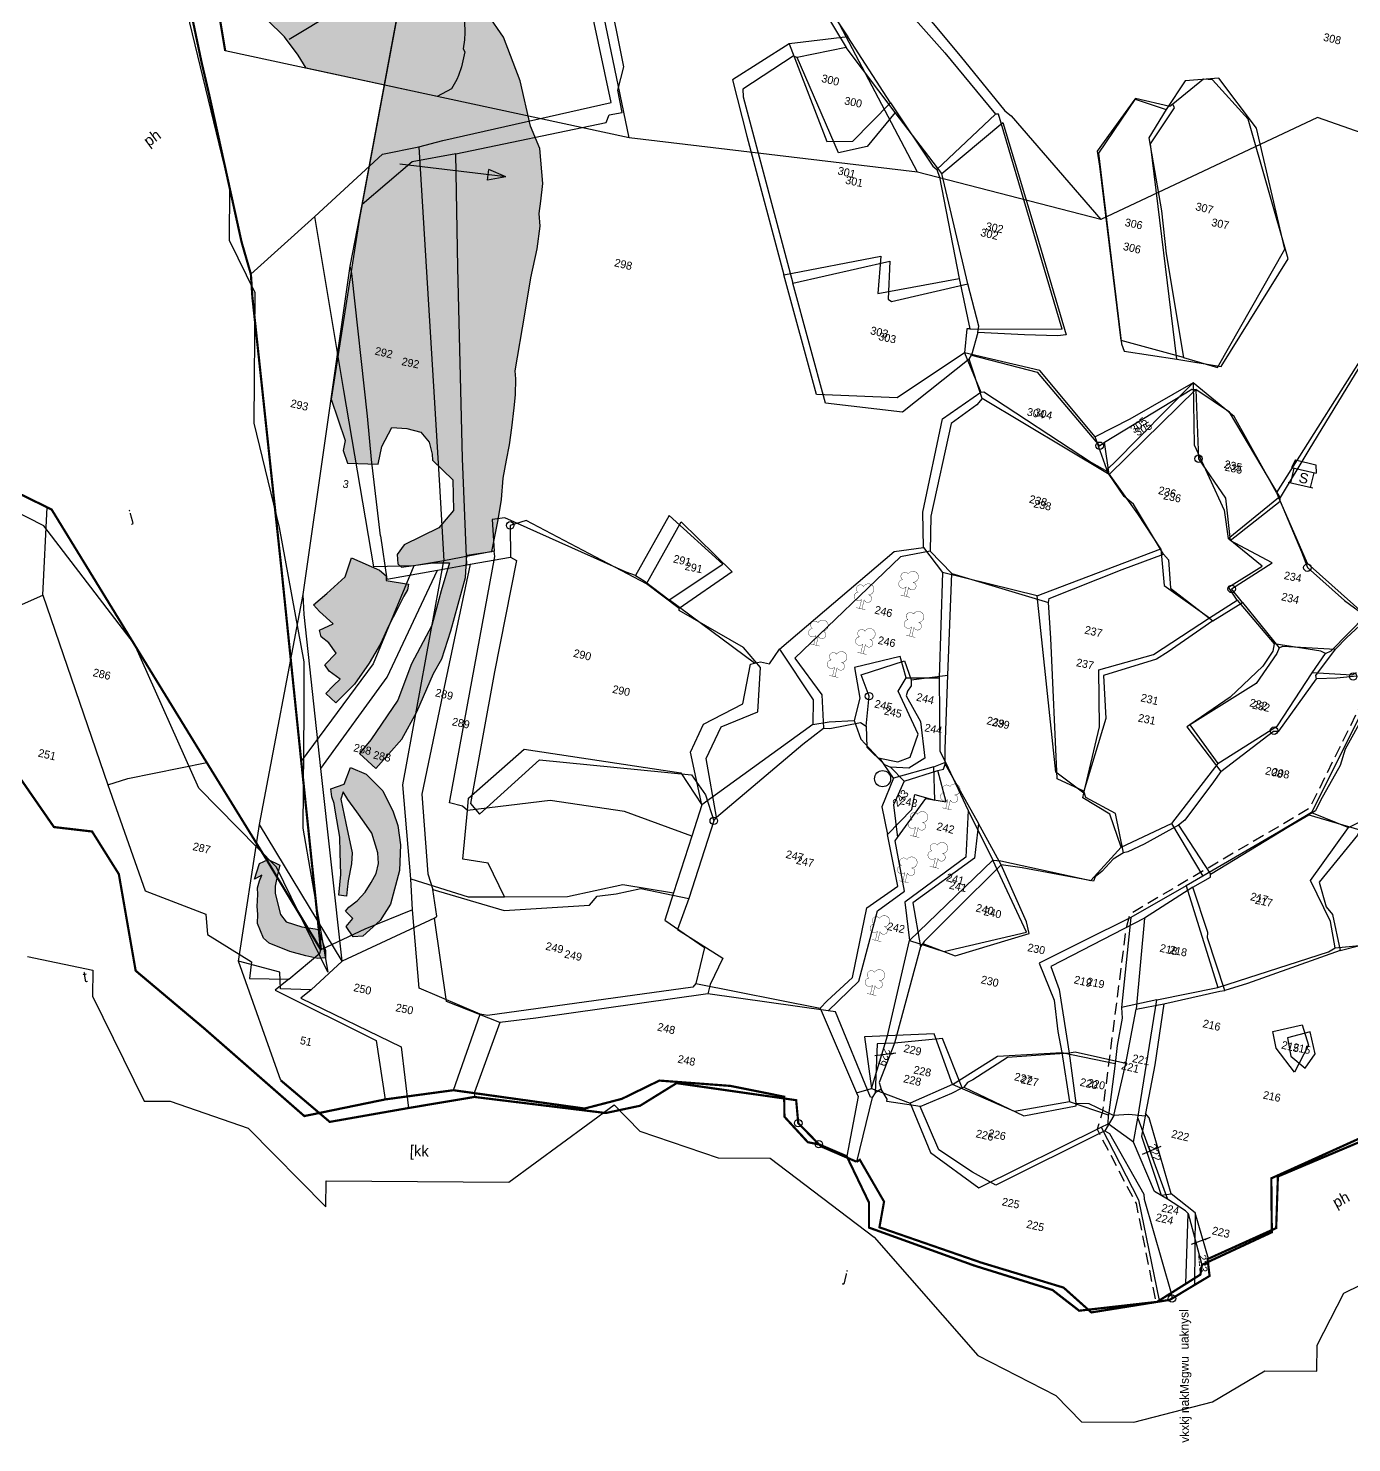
# Model space of a CAD drawing. Header units: metres. Extents: x 288056 to 292226, y 2022917 to 2025940.
# Drawn here: x 288743 to 289311, y 2023080 to 2023687 of the extents above; entities that cross this region are included whole.
import ezdxf
from ezdxf.enums import TextEntityAlignment as Align

# ---------------------------------------------------------------- set-up
doc = ezdxf.new("R2010")
doc.units = ezdxf.units.M
doc.header["$MEASUREMENT"] = 0
doc.linetypes.add('DASHED', pattern=[0.75, 0.5, -0.25])
for name, color, linetype in [('LINE_FOOTPATH', 1, 'DASHED'), ('OFF', 1, 'Continuous'), ('POLY_HATCH', 12, 'Continuous'), ('POLY_PARCEL', 6, 'Continuous'), ('SYM_ARROW', 1, 'Continuous'), ('SYM_EDUCATION', 1, 'Continuous'), ('SYM_STONE', 1, 'Continuous'), ('SYM_TREE', 1, 'Continuous'), ('SYM_WELL', 1, 'Continuous'), ('TEXT_MAPOUT', 7, 'Continuous'), ('TEXT_PARCEL', 7, 'Continuous'), ('V_BOUND_LINE', 7, 'Continuous'), ('VILLAGE BOUNDRY', 5, 'Continuous')]:
    doc.layers.add(name, color=color, linetype=linetype)
doc.styles.get("Standard").update_dxf_attribs({"font": 'arial.ttf'})
doc.styles.add('TEXT_MAP', font='', dxfattribs={"height": 1.8})
doc.styles.get('TEXT_MAP').set_extended_font_data('Kruti Dev 050')
doc.dimstyles.get("Standard").update_dxf_attribs({"dimtxt": 0.18, "dimasz": 0.18, "dimexe": 0.18, "dimexo": 0.0625, "dimgap": 0.09, "dimtad": 0, "dimtih": 1, "dimtoh": 1, "dimdec": 4, "dimzin": 0, "dimdsep": 46, "dimtxsty": 'Standard', "dimcen": 0.09, "dimadec": 0, "dimazin": 0, "dimtfac": 1, "dimtdec": 4, "dimtofl": 0, "dimtmove": 0, "dimatfit": 3, "dimfxl": 0, "dimtolj": 1, "dimtzin": 0, "dimarcsym": 0})

# ---------------------------------------------------------------- blocks, each defined once
blk = doc.blocks.new('PAKKAWELL')
blk.add_circle((0, 0), 1.81)
blk = doc.blocks.new('SCHOOL')
for points in [[(-2.06, 4.6), (-2.5, 2.96)], [(-2.5, 2.96), (2.5, 2.96)], [(-2.06, 4.6), (2.06, 4.6)], [(-2, 2.96), (-2, 0)], [(2, 2.96), (2, 0)], [(2.06, 4.6), (2.5, 2.96)], [(-2.5, 0), (2.5, 0)]]:
    blk.add_lwpolyline(points)
blk.add_text('S', height=2).set_placement((-0.6, 0.47))
blk = doc.blocks.new('MANGOTREE')
at = {"const_width": 0.08}
for points in [[(-1.4, 3.49, 1.50414), (-0.28, 2.12, 1.50414)], [(-0.5, 5.02, 1.205607), (-1.4, 3.49, 1.50414)], [(-0.5, 5.02, -1.712327), (0.97, 3.44, -1.50414)], [(0.28, 2.13, 1.763654), (0.97, 3.44, 1.763654)]]:
    blk.add_lwpolyline(points, format="xyb", dxfattribs=at)
for points in [[(-1.08, 0), (1.08, 0)], [(-0.28, 2.12), (-0.28, 0)], [(0.28, 2.13), (0.28, 0)]]:
    blk.add_lwpolyline(points, dxfattribs=at)
blk = doc.blocks.new('ARROWASPECT')
h = blk.add_hatch(color=256)
h.paths.add_polyline_path([(2.85, -2.85), (3.72, -1.98), (0, 0)])
h.paths.add_polyline_path([(0, 0), (1.98, -3.72), (2.85, -2.85)])
for points in [[(0, 0), (17.15, -17.15)], [(0, 0), (1.98, -3.72)], [(0, 0), (3.72, -1.98)], [(3.72, -1.98), (1.98, -3.72)]]:
    blk.add_lwpolyline(points)
blk = doc.blocks.new('6')
at = {"layer": 'POLY_HATCH'}
h = blk.add_hatch(dxfattribs=at)
h.set_pattern_fill('ZIGZAG', color=256, scale=10, style=0)
h.set_pattern_definition([(0, (1989.779, 921.971), (1.25, 1.25), [1.25, -1.25]), (90, (1991.029, 921.971), (-1.25, 1.25), [1.25, -1.25])])
h.paths.add_polyline_path([(2324.18, 1070.46), (2322.75, 1076.83), (2321.06, 1079.31), (2319.36, 1082.17), (2316.63, 1085.95), (2314.93, 1090.76), (2312.33, 1094.67), (2310.06, 1098.42), (2308.19, 1100.3), (2305.77, 1102.61), (2300.35, 1106.2), (2294.99, 1109.07), (2292.25, 1110.37), (2288.35, 1112.06), (2284.18, 1113.88), (2287.17, 1119.74), (2288.61, 1121.95), (2289.52, 1124.56), (2289.52, 1126.38), (2289.39, 1129.51), (2289.39, 1133.28), (2289.39, 1136.01), (2289.53, 1138.62), (2251.62, 1098.32), (2262.88, 1082.34), (2266.66, 1083.9), (2269.14, 1083.25), (2271.48, 1081.56), (2272.78, 1078.83), (2271.91, 1074.08), (2276.33, 1073.56), (2278.68, 1070.69), (2280.37, 1067.18), (2280.37, 1064.71), (2279.46, 1061.06), (2282.33, 1056.5), (2286.76, 1056.9), (2289.88, 1056.63), (2290.14, 1054.03), (2288.58, 1049.47), (2290.79, 1044.97), (2292.46, 1044.27), (2294.96, 1039.58), (2299.26, 1035.41), (2298.09, 1033.25), (2301.42, 1030.3), (2304.91, 1031.59), (2307.08, 1027.86), (2304.79, 1024.67), (2304.16, 1015.25), (2308.17, 1016.2), (2312.34, 1016.86), (2314.03, 1015.55), (2311.69, 1006.18), (2312.86, 1003.58), (2312.86, 999.41), (2315.99, 996.16), (2322.24, 992.9), (2326.93, 989.78), (2330.84, 986.26), (2333.18, 983.7), (2363.92, 983.11), (2366.79, 985.48), (2367.57, 987.82), (2367.83, 988.74), (2368.09, 990.82), (2368.19, 994.38), (2367.7, 994.98), (2367.57, 997.07), (2367.31, 998.76), (2366.79, 1001.23), (2364.84, 1003.84), (2364.31, 1005.4), (2363.79, 1008.26), (2362.75, 1010.61), (2360.8, 1012.04), (2358.32, 1014.12), (2355.72, 1015.03), (2352.46, 1015.42), (2349.07, 1015.16), (2345.3, 1014.51), (2343.21, 1013.6), (2341.65, 1012.04), (2339.96, 1010.74), (2336.31, 1011.39), (2334.36, 1012.95), (2336.05, 1015.94), (2338, 1017.77), (2339.31, 1021.8), (2341.13, 1027.4), (2338.52, 1031.83), (2333.44, 1035.08), (2328.1, 1039.12), (2325.24, 1040.42), (2318.97, 1043.25), (2320.53, 1046.11), (2324.05, 1047.8), (2326, 1049.5), (2327.05, 1051.71), (2326.66, 1054.7), (2326.53, 1057.96), (2325.74, 1062.12), (2325.22, 1066.55)])
at = {"layer": 'OFF'}
for points in [[(2639.87, 1006.01), (2563.06, 1017.11), (2518.72, 984.65)], [(2475.43, 987.22), (2408.94, 982.25)], [(2518.72, 984.65), (2475.43, 987.22)], [(2408.94, 982.25), (2314.18, 984.06)]]:
    blk.add_lwpolyline(points, dxfattribs=at)
at = {"layer": 'POLY_HATCH'}
blk.add_lwpolyline([(2366.79, 1001.23), (2367.31, 998.76), (2367.57, 997.07), (2367.7, 994.98), (2368.19, 994.38), (2368.09, 990.82), (2367.83, 988.74), (2367.57, 987.82), (2366.79, 985.48), (2363.92, 983.11), (2333.18, 983.7), (2330.84, 986.26), (2326.93, 989.78), (2322.24, 992.9)], dxfattribs=at)
at = {"layer": 'POLY_PARCEL'}
for points in [[(2430.21, 1043.32), (2441.92, 1046.22), (2479.91, 1015.25), (2492.32, 1004.89), (2493.98, 1003.98), (2518.72, 984.65)], [(2475.43, 987.22), (2452.34, 1015.84), (2430.21, 1043.32)], [(2408.94, 982.25), (2385.48, 1038.12)]]:
    blk.add_lwpolyline(points, dxfattribs=at)
at = {"layer": 'V_BOUND_LINE', "const_width": 0.5}
blk.add_lwpolyline([(2296.84, 1030.92), (2296.33, 1030.54), (2308.27, 999.87), (2314.18, 984.06)], dxfattribs=at)
at = {"layer": 'SYM_ARROW', "rotation": 267.2438904681662}
blk.add_blockref('ARROWASPECT', (2346.03, 1005.72), dxfattribs=at)
blk = doc.blocks.new('574')
at = {"xscale": 0.9948210156047749, "yscale": 0.9948210156047749, "zscale": 0.9948210156047749}
blk.add_blockref('6', (1609.85, 136.79), dxfattribs=at)
blk = doc.blocks.new('STONE')
blk.add_circle((0, 0), 0.851)
blk = doc.blocks.new('65452')
at = {"layer": 'POLY_HATCH'}
h = blk.add_hatch(dxfattribs=at)
h.set_pattern_fill('ZIGZAG', color=256, scale=10, style=0)
h.set_pattern_definition([(0, (3823.5214, -347.246), (1.25, 1.25), [1.25, -1.25]), (90, (3824.7714, -347.246), (-1.25, 1.25), [1.25, -1.25])])
h.paths.add_polyline_path([(4019.54, 341.43), (4019.33, 346.91), (4019.12, 351.77), (4019.54, 356.2), (4020.17, 360), (4020.59, 363.37), (4016.78, 368.52), (4013.19, 370.21), (4012.13, 373.17), (4011.07, 375.7), (4005.37, 379.08), (4004.11, 380.76), (4002.42, 383.72), (4000.09, 388.78), (3999.25, 393.64), (3999.25, 398.07), (3998.83, 401.45), (3998.19, 402.92), (3992.91, 405.24), (3985.52, 403.98), (3984.68, 399.97), (3985.1, 394.06), (3986.37, 388.57), (3987, 384.35), (3990.38, 378.87), (3992.7, 374.86), (3995.66, 371.69), (3999.25, 369.37), (4001.78, 367.26), (4002.21, 366.2), (4000.94, 365.15), (3996.29, 365.57), (3993.76, 368.1), (3989.96, 372.96), (3984.89, 383.09), (3983.83, 386.04), (3982.78, 390.05), (3981.51, 392.16), (3980.03, 396.17), (3978.13, 393.43), (3984.47, 378.65), (3993.13, 364.94), (3997.77, 362.62), (4004.53, 362.83), (4005.37, 364.94), (4004.53, 367.05), (4004.32, 368.74), (4000.73, 371.27), (3999.25, 373.17), (3997.14, 375.28), (4000.52, 374.01), (4006.85, 370.21), (4008.33, 368.31), (4005.8, 359.24), (4005.16, 355.02), (4000.94, 353.75), (4001.99, 349.74), (4002.63, 344.89), (4006.02, 334.46), (4007.29, 327.71), (4013.2, 318.84), (4024.82, 311.46), (4033.26, 308.29), (4039.6, 309.14), (4046.14, 312.51), (4049.31, 313.78), (4050.16, 315.26), (4044.24, 316.1), (4042.13, 317.16), (4042.56, 319.9), (4042.77, 321.38), (4035.8, 329.82), (4030.31, 338.26), (4025.24, 347.76), (4024.18, 354.3), (4023.55, 355.57), (4021.44, 353.67), (4024.18, 345.65), (4030.1, 333.62), (4034.32, 328.55), (4030.52, 329.82), (4024.18, 335.73)])
h.paths.add_polyline_path([(4049.1, 349.87), (4048.26, 354.72), (4045.09, 368.23), (4041.92, 382.79), (4039.81, 387.85), (4037.91, 385.11), (4040.44, 378.36), (4042.34, 370.13), (4043.4, 364.43), (4046.78, 355.78), (4043.61, 361.26), (4038.33, 368.23), (4034.74, 374.56), (4032.21, 385.32), (4029.46, 383.42), (4032.42, 374.35), (4035.59, 367.38), (4040.65, 360.63), (4042.98, 356.62), (4039.6, 358.94), (4032.42, 367.81), (4029.04, 371.6), (4027.56, 376.04), (4022.07, 391.86), (4018.06, 403.89), (4014.05, 406.42), (4006.66, 404.53), (4010.88, 397.56), (4017.64, 380.26), (4023.13, 368.23), (4025.66, 361.26), (4033.26, 352.82), (4039.39, 342.69), (4041.29, 333.2), (4042.77, 329.19), (4050.37, 320.96), (4051.42, 321.59), (4050.58, 333.83), (4047.2, 342.9), (4049.52, 344.59)])
h.paths.add_polyline_path([(3876.2, 211.39), (3876.31, 218.16), (3875.96, 223.3), (3875.14, 226.1), (3874.91, 228.9), (3874.56, 232.98), (3872.33, 240.65), (3869.18, 245.2), (3864.86, 254.77), (3859.14, 263.76), (3854.58, 268.08), (3851.2, 272.63), (3846.17, 277.65), (3840.1, 281.15), (3837.42, 283.02), (3834.09, 283.14), (3835.27, 220), (3835.31, 216.84), (3837.28, 175.22), (3842.32, 166.62), (3842.32, 164.29), (3843.84, 161.72), (3850.73, 162.89), (3850.73, 166.97), (3852.13, 171.64), (3855.51, 172.11), (3858.78, 171.99), (3861.12, 170.13), (3862.29, 167.56), (3862.64, 166.27), (3868.13, 162.77), (3869.65, 156), (3867.19, 151.45), (3860.19, 146.08), (3859.13, 143.63), (3859.72, 141.53), (3860.66, 141.02), (3867.43, 143.35), (3871.17, 144.17), (3870.58, 137.52), (3870.12, 129.35), (3867.31, 119.89), (3865.91, 111.14), (3861.71, 101.1), (3859.83, 97.55), (3864.15, 94.98), (3868.59, 102.68), (3870.69, 109.45), (3872.68, 118.79), (3873.84, 122.41), (3874.54, 129.06), (3875.38, 141.64), (3874.68, 146.66), (3880.05, 148.65), (3880.05, 156), (3879.82, 160.67), (3879.23, 165.45), (3879.12, 169.66), (3879.12, 173.16), (3878.88, 177.13), (3878.42, 181.68), (3878.18, 184.6), (3877.48, 188.21), (3877.01, 189.96), (3876.55, 202.99)])
h.paths.add_polyline_path([(3861.71, 131.68), (3862.52, 134.6), (3862.99, 136.23), (3862.99, 137.52), (3857.85, 137.28), (3857.62, 138.33), (3855.87, 139.27), (3849.09, 140.79), (3848.51, 136.23), (3845.24, 131.68), (3842.79, 128.53), (3844.42, 127.36), (3848.04, 125.26), (3845.24, 123.16), (3845.94, 121.76), (3847.93, 120.83), (3850.03, 118.84), (3848.04, 115.69), (3849.33, 114.52), (3852.13, 113.24), (3850.96, 111.49), (3849.56, 109.39), (3852.25, 107.75), (3855.52, 112.77), (3857.85, 118.14), (3859.49, 122.93), (3860.42, 127.25)], flags=17)
h.paths.add_polyline_path([(3858.67, 56.4), (3857.97, 56.4), (3854.93, 56.28), (3851.2, 56.64), (3849.56, 58.04), (3848.39, 60.49), (3847.46, 62.59), (3847.11, 64.1), (3847.11, 67.14), (3847.22, 69.01), (3844.3, 69.71), (3842.55, 68.42), (3842.2, 64.69), (3843.6, 65.97), (3843.37, 64.57), (3843.25, 62.94), (3843.6, 61.42), (3844.07, 58.74), (3844.54, 57.1), (3844.89, 55), (3846.87, 51.97), (3848.39, 51.15), (3853.41, 50.22), (3857.15, 49.98), (3859.95, 49.98), (3861.59, 50.45), (3861.24, 52.08)])
h.paths.add_polyline_path([(3871.63, 83.25), (3870, 86.05), (3866.73, 90.25), (3862.29, 93.28), (3858.44, 93.98), (3857.85, 90.02), (3855.05, 88.38), (3855.63, 86.63), (3856.45, 85.23), (3857.15, 83.36), (3859.25, 77.99), (3860.07, 74.61), (3861.24, 69.71), (3861.71, 65.04), (3863.46, 65.16), (3863.34, 66.67), (3863.11, 68.66), (3863.11, 72.62), (3862.76, 75.08), (3859.95, 81.38), (3857.74, 86.51), (3857.97, 88.26), (3859.37, 86.75), (3861.94, 84.41), (3864.04, 82.43), (3866.26, 80.33), (3868.48, 76.24), (3869.06, 73.91), (3869.06, 71.57), (3868.36, 69.36), (3867.43, 66.91), (3866.03, 64.57), (3864.51, 62.82), (3863.93, 61.77), (3865.91, 60.49), (3864.74, 58.39), (3866.84, 56.4), (3868.95, 56.99), (3872.1, 61.3), (3873.62, 65.39), (3874.09, 73.33), (3873.15, 79.04)])
at = {"layer": 'OFF'}
for points in [[(3835.27, 220), (3833.71, 303.41)], [(3835.42, 205.74), (3835.27, 220)], [(3840, 130.4), (3835.42, 205.74)], [(3854.5, 147.01), (3849.02, 163.62)], [(3840.77, 77.14), (3840, 130.4)], [(3842.38, 45.75), (3840.77, 77.14)], [(3857.28, 21.08), (3842.38, 45.75)]]:
    blk.add_lwpolyline(points, dxfattribs=at)
at = {"layer": 'POLY_HATCH'}
for points in [[(3860.66, 141.02), (3867.43, 143.35), (3871.17, 144.17), (3870.58, 137.52), (3870.12, 129.35), (3867.31, 119.89), (3865.91, 111.14), (3861.71, 101.1), (3859.83, 97.55), (3864.15, 94.98), (3868.59, 102.68), (3870.69, 109.45), (3872.68, 118.79), (3873.84, 122.41), (3874.54, 129.06), (3875.38, 141.64), (3874.68, 146.66), (3880.05, 148.65), (3880.05, 156), (3879.82, 160.67), (3879.23, 165.45), (3879.12, 169.66), (3879.12, 173.16), (3878.88, 177.13), (3878.42, 181.68), (3878.18, 184.6), (3877.48, 188.21), (3877.01, 189.96), (3876.55, 202.99), (3876.2, 211.39), (3876.31, 218.16), (3875.96, 223.3), (3875.14, 226.1), (3874.91, 228.9), (3874.56, 232.98), (3872.33, 240.65), (3869.18, 245.2), (3864.86, 254.77), (3859.14, 263.76), (3854.58, 268.08)], [(3834.09, 283.14), (3835.31, 216.84), (3837.28, 175.22), (3842.32, 166.62), (3842.32, 164.29), (3843.84, 161.72), (3850.73, 162.89), (3850.73, 166.97), (3852.13, 171.64), (3855.51, 172.11), (3858.78, 171.99), (3861.12, 170.13), (3862.29, 167.56), (3862.64, 166.27), (3868.13, 162.77), (3869.65, 156), (3867.19, 151.45), (3860.19, 146.08), (3859.13, 143.63), (3859.72, 141.53), (3860.66, 141.02)], [(3852.25, 107.75), (3849.56, 109.39), (3850.96, 111.49), (3852.13, 113.24), (3849.33, 114.52), (3848.04, 115.69), (3850.03, 118.84), (3847.93, 120.83), (3845.94, 121.76), (3845.24, 123.16), (3848.04, 125.26), (3844.42, 127.36), (3842.79, 128.53), (3845.24, 131.68), (3848.51, 136.23), (3849.09, 140.79), (3855.87, 139.27), (3857.62, 138.33), (3857.85, 137.28), (3862.99, 137.52), (3862.99, 136.23), (3862.52, 134.6), (3861.71, 131.68), (3860.42, 127.25), (3859.49, 122.93), (3857.85, 118.14), (3855.52, 112.77), (3852.25, 107.75)], [(3861.71, 65.04), (3861.24, 69.71), (3860.07, 74.61), (3859.25, 77.99), (3857.15, 83.36), (3856.45, 85.23), (3855.63, 86.63), (3855.05, 88.38), (3857.85, 90.02), (3858.44, 93.98), (3862.29, 93.28), (3866.73, 90.25), (3870, 86.05), (3871.63, 83.25), (3873.15, 79.04), (3874.09, 73.33), (3873.62, 65.39), (3872.1, 61.3), (3868.95, 56.99), (3866.84, 56.4), (3864.74, 58.39), (3865.91, 60.49), (3863.93, 61.77), (3864.51, 62.82), (3866.03, 64.57), (3867.43, 66.91), (3868.36, 69.36), (3869.06, 71.57), (3869.06, 73.91), (3868.48, 76.24), (3866.26, 80.33), (3864.04, 82.43), (3861.94, 84.41), (3859.37, 86.75), (3857.97, 88.26), (3857.74, 86.51), (3859.95, 81.38), (3862.76, 75.08), (3863.11, 72.62), (3863.11, 68.66), (3863.34, 66.67), (3863.46, 65.16), (3861.71, 65.04)], [(3847.22, 69.01), (3847.11, 67.14), (3847.11, 64.1), (3847.46, 62.59), (3848.39, 60.49), (3849.56, 58.04), (3851.2, 56.64), (3854.93, 56.28), (3857.97, 56.4), (3858.67, 56.4), (3861.24, 52.08), (3861.59, 50.45), (3859.95, 49.98), (3857.15, 49.98), (3853.41, 50.22), (3848.39, 51.15), (3846.87, 51.97), (3844.89, 55), (3844.54, 57.1), (3844.07, 58.74), (3843.6, 61.42), (3843.25, 62.94), (3843.37, 64.57), (3843.6, 65.97), (3842.2, 64.69), (3842.55, 68.42), (3844.3, 69.71), (3847.22, 69.01)]]:
    blk.add_lwpolyline(points, dxfattribs=at)
at = {"layer": 'POLY_PARCEL'}
for points in [[(3907.23, 308.25), (3935.97, 277.13)], [(3853.84, 235.58), (3885.88, 249.43), (3886.25, 251.28), (3889.04, 252.39), (3886.99, 257.22), (3887.27, 262.69), (3872.98, 296.41)], [(4023.9, 222.87), (4034.11, 223.24), (4044.13, 250.33), (4028.82, 279.6), (4019.07, 286.75), (4017.03, 286.47), (4011.33, 279.5)], [(3935.97, 277.13), (3925.48, 272.68)], [(3949.81, 264.91), (3935.97, 277.13)], [(4011.33, 279.5), (4010.81, 278.86), (4002.73, 279.04), (3997.02, 265.18), (4010.9, 223.72), (4011.83, 222.22)], [(4023.9, 222.87), (4008.21, 269.64), (4011.91, 278.79), (4011.33, 279.5)], [(3925.48, 272.68), (3924.55, 272.77), (3914.8, 263.12), (3915.27, 261.45), (3934.87, 222.23)], [(3949.81, 264.91), (3945.17, 256.1), (3939.08, 253.32), (3925.48, 272.68)], [(3963.02, 253.47), (3974.27, 267.63), (3987.08, 243.97), (3998.15, 223.21), (3996.29, 222.57), (3988.86, 221.27), (3978.37, 219.69)], [(3963.02, 253.47), (3949.81, 264.91)], [(3973.86, 230.03), (3963.02, 253.47)], [(3853.84, 235.58), (3844.47, 231.77), (3835.27, 220)], [(3875.13, 144.54), (3869.26, 167.99), (3859.51, 210.37), (3853.84, 235.58)], [(4089.13, 228.61), (4067.31, 236.13), (4057.47, 208.66), (4053.28, 196.75)], [(3934.87, 222.23), (3955.48, 231.51), (3956.87, 222.98), (3957.7, 222.61), (3973.86, 230.03)], [(3978.37, 219.69), (3978.28, 221.17), (3973.86, 230.03)], [(3977.64, 213.35), (3965.17, 198.5), (3947.63, 196.93), (3934.87, 222.23)], [(4011.83, 222.22), (4023.9, 222.87)], [(3978.37, 219.69), (3978, 214.31)], [(4011.61, 201.04), (4028.6, 216.81), (4029.5, 216.99)], [(4029.5, 216.99), (4014.13, 194.08)], [(4053.28, 196.75), (4038.05, 213.45), (4029.5, 216.99)], [(4029.5, 216.99), (4033.3, 201.67), (4041.14, 194.11), (4044.07, 184.87)], [(3977.64, 213.35), (3978, 214.31)], [(3982.29, 205.18), (3977.64, 213.35)], [(3978, 214.31), (3993.41, 213.57), (4010.68, 200.02), (4011.61, 201.04)], [(3846.16, 173.06), (3836.11, 204.14), (3835.42, 205.74)], [(3982.29, 205.18), (3981.41, 203.51), (3976.59, 198.18), (3976.32, 176.57), (3977.72, 168.79)], [(4014.13, 194.08), (3982.29, 205.18)], [(4014.13, 194.08), (4011.61, 201.04)], [(4053.45, 195.91), (4053.28, 196.75)], [(4029.85, 178.79), (4020.93, 188.54), (4018.43, 189.84), (4014.13, 194.08)], [(4044.07, 184.87), (4053.45, 195.91)], [(4053.45, 195.91), (4060.5, 185.62), (4062.55, 182.37), (4072.31, 176.75), (4078.43, 173.96)], [(4049.71, 171.65), (4046.65, 174.16), (4054.45, 181.86), (4044.07, 184.87)], [(4006.49, 162.77), (4006.4, 163.67), (4021.34, 173.5), (4029.85, 178.79)], [(4029.85, 178.79), (4031.24, 177.77), (4033, 171.56), (4043.96, 166.17)], [(4072.53, 165.48), (4074.57, 168.64), (4078.43, 173.96)], [(3849.02, 163.62), (3846.16, 173.06)], [(4043.96, 166.17), (4049.71, 171.65)], [(4049.71, 171.65), (4059.93, 163.21)], [(3977.72, 168.79), (3971.4, 166.16), (3952.46, 138.75), (3960.2, 131.83), (3962.05, 124.43)], [(3983.59, 164.78), (3977.72, 168.79)], [(3983.59, 164.78), (4006.49, 162.77)], [(3987.36, 141.91), (3983.59, 164.78)], [(4043.96, 166.17), (4035.41, 157.23), (4033.09, 155.09), (4022.04, 148.97), (4024.55, 139.51), (4022.97, 122.31)], [(4059.93, 163.21), (4060.67, 163.76), (4072.53, 165.48)], [(4069.65, 157.97), (4069.38, 158.71), (4072.53, 165.48)], [(3916.01, 148.5), (3920.93, 163.9), (3934.57, 155.09), (3924.45, 144.51)], [(4022.97, 122.31), (4016.47, 123.88), (4008.58, 154.87), (4006.49, 162.77)], [(4059.93, 163.21), (4059.67, 161.87), (4056.42, 154.17), (4042.97, 141.39), (4052.59, 132.95)], [(4052.59, 132.95), (4062.49, 144.4), (4063.66, 144.62), (4069.65, 157.97)], [(4078.57, 160.46), (4074.2, 159.08), (4069.65, 157.97)], [(3916.01, 148.5), (3886.3, 157.13), (3882.96, 155.28), (3884.51, 148.24)], [(4081.91, 152.04), (4081.91, 152.04), (4079.25, 143.66), (4078.94, 139.78), (4076.15, 131.06), (4075.5, 128.56), (4074.2, 127.35)], [(3875.84, 144.83), (3884.51, 148.24)], [(3884.51, 148.24), (3885.99, 147.78), (3886.18, 121.94), (3886.83, 91.47), (3889.33, 89.52), (3900.2, 104.37), (3934.83, 107.99), (3938.82, 104.18), (3941.86, 98.76)], [(3924.45, 144.51), (3916.01, 148.5)], [(3854.5, 147.01), (3857.93, 137.64), (3868.78, 141.95)], [(3875.13, 144.54), (3875.84, 144.83)], [(3875.84, 144.83), (3875.65, 116.16), (3875.56, 91.3), (3880.59, 73.89), (3882.38, 70.58)], [(3851.89, 92.43), (3862.47, 115.79), (3868.78, 141.95)], [(3868.78, 141.95), (3875.13, 144.54)], [(3942.31, 99.69), (3937.29, 112.32), (3939.24, 120.06), (3946.67, 125.07), (3945.28, 135.09), (3940.52, 138.76), (3924.55, 144.05), (3924.45, 144.51)], [(3971.46, 126.82), (3970.76, 133.65), (3968.03, 138.04), (3977.06, 143.14), (3979.38, 139.22)], [(3979.38, 139.22), (3987.36, 141.91)], [(3990.82, 121.99), (3990.12, 125.43), (3987.36, 141.91)], [(3979.38, 139.22), (3979.66, 137.92), (3979.1, 136.53), (3979.01, 135.41), (3983.37, 130.4), (3986.06, 122.42), (3982.91, 119.45), (3978.79, 118.84)], [(4052.59, 132.95), (4051.4, 130.36), (4046.82, 120.46)], [(3851.89, 92.43), (3841.12, 126), (3840, 130.4)], [(3963.49, 124.68), (3970.06, 127.38), (3971.46, 126.82)], [(3971.46, 126.82), (3972.57, 122.18), (3977.3, 119.12), (3978.79, 118.84)], [(4055.03, 109.66), (4055.03, 109.66), (4070.26, 123.86), (4074.2, 127.35)], [(4074.2, 127.35), (4086.27, 126.33)], [(4086.27, 126.33), (4086, 125.08), (4079.59, 112.83), (4082.28, 107.63), (4084.05, 106.24), (4087.39, 98.54)], [(3958.22, 119.89), (3962.05, 124.43)], [(3962.05, 124.43), (3962.05, 124.43), (3963.49, 124.68)], [(4034.6, 110.41), (4031.07, 118.76), (4023.74, 120.99), (4022.97, 122.31)], [(3942.31, 99.69), (3958.22, 119.89)], [(3982.48, 116.31), (3982.48, 116.31), (3989.52, 120.23)], [(3983.59, 103.46), (3988.12, 113.45), (3992.77, 113.64), (3989.52, 120.23)], [(3989.52, 120.23), (3990.72, 120.78), (3990.82, 121.99)], [(3990.82, 121.99), (4000.94, 110.3)], [(4045.61, 119.11), (4045.61, 119.11), (4038.87, 113.29), (4035.53, 110.78), (4034.6, 110.41)], [(4046.82, 120.46), (4045.61, 119.11)], [(4045.61, 119.11), (4055.03, 109.66)], [(3978.79, 118.84), (3982.48, 116.31)], [(3982.48, 116.31), (3981.2, 110.58), (3983.59, 103.46)], [(4000.94, 110.3), (4001.68, 102.41), (3989.98, 89.61), (3993.7, 80.15)], [(4007.93, 102.11), (4000.94, 110.3)], [(4034.6, 110.41), (4032.65, 108.55), (4030.7, 105.31), (4029.4, 103.73), (4029.22, 102.71), (4012.76, 102.39), (4007.93, 102.11)], [(4051.68, 105.9), (4055.14, 108.97), (4055.03, 109.66)], [(3976.06, 61.68), (3981.54, 69.66), (3982.46, 86.22), (3987.57, 91.78), (3983.2, 102.6), (3983.59, 103.46)], [(4051.68, 105.9), (4042.32, 96.77)], [(4063.5, 84.39), (4057.28, 95.33), (4057.09, 96.54), (4051.68, 105.9)], [(3994.04, 80.96), (4001.8, 79.76), (4017.31, 88.11), (4016.19, 90.61), (4007.93, 102.11)], [(4007.93, 102.11), (3999.58, 89.59), (3994.28, 81.52), (3994.04, 80.96)], [(4087.39, 98.54), (4091.57, 100.58), (4094.26, 101.51)], [(3941.86, 98.76), (3939.85, 80.27)], [(3941.86, 98.76), (3942.31, 99.69)], [(4042.32, 96.77), (4023.62, 81.7), (4026.59, 76.97), (4031.73, 63.27)], [(4042.32, 96.77), (4044.63, 76.12)], [(4087.39, 98.54), (4068.23, 86.98), (4063.5, 84.39)], [(3865.47, 50.46), (3851.89, 92.43)], [(4050.57, 78.63), (4062.46, 84.01), (4063.5, 84.39)], [(3994.04, 80.96), (3993.7, 80.15)], [(3882.38, 70.58), (3899.27, 69.19), (3918.04, 74.24), (3919.34, 76.65), (3923.42, 78.05), (3928.71, 80.36), (3939.85, 80.27)], [(3939.85, 80.27), (3938.74, 72.85), (3950.16, 68.58), (3948.58, 62.09), (3948.43, 59.93)], [(3993.7, 80.15), (3992.3, 57.5)], [(4044.63, 76.12), (4050.57, 78.63)], [(4050.57, 78.63), (4051.32, 64.62), (4051.51, 53.34)], [(4084.97, 70.73), (4086.55, 74.35), (4084.41, 79.08), (4079.68, 76.67), (4081.26, 72.77), (4084.97, 70.73)], [(3865.47, 50.46), (3840.77, 77.14)], [(4044.82, 63.55), (4044.63, 76.12)], [(3884.05, 64.27), (3884.51, 64.83), (3882.38, 70.58)], [(3884.05, 64.27), (3865.47, 50.46)], [(3903.45, 44.04), (3890.55, 46.27), (3884.05, 64.27)], [(3976.06, 61.68), (3948.43, 59.93)], [(3989.42, 44.32), (3977.73, 61.77), (3976.06, 61.68)], [(4031.73, 63.27), (4018.15, 59.48), (4011.47, 52.89), (4010.36, 52.06), (4009.79, 50.89)], [(4044.82, 63.55), (4033.03, 63.74), (4031.73, 63.27)], [(4031.73, 63.27), (4035.48, 52.41)], [(4044.54, 51.4), (4044.82, 63.55)], [(3948.43, 59.93), (3911.21, 46.66), (3903.45, 44.04)], [(4009.42, 50.61), (4002.8, 60.75), (3992.3, 57.5)], [(3992.3, 57.5), (3988.5, 56.52), (3990.26, 45.54)], [(3992.3, 57.5), (3990.73, 48.04), (3991.47, 46.65)], [(4009.79, 50.89), (4024.46, 47.18), (4035.66, 51.88), (4035.48, 52.41)], [(4035.48, 52.41), (4038.41, 52.98), (4044.54, 51.4)], [(4051.52, 52.71), (4047.79, 52.33), (4044.54, 51.4)], [(4060.88, 36.55), (4052.52, 52.51), (4051.51, 53.34)], [(4051.51, 53.34), (4051.52, 52.71)], [(4051.52, 52.71), (4051.6, 48.06), (4058.74, 35.81), (4060.88, 36.55)], [(3865.47, 50.46), (3859.9, 42.67)], [(4000.97, 44.58), (4007.41, 48.99), (4009.42, 50.61)], [(4009.42, 50.61), (4009.79, 50.89)], [(4044.54, 51.4), (4043.24, 47.6)], [(3859.9, 42.67), (3853, 41.46), (3852.08, 45.18), (3842.38, 45.75)], [(3990.26, 45.54), (3989.84, 44.38), (3989.84, 44.38)], [(3991.47, 46.65), (3990.26, 45.54)], [(3993.27, 44.71), (3991.47, 46.65)], [(4043.24, 47.6), (4021.4, 30.48), (4015.64, 32.33), (4007.1, 35.77), (4000.97, 44.58)], [(4043.24, 47.6), (4044.35, 47.22), (4054.84, 35.26), (4055.12, 34.14), (4065.44, 14.42), (4065.86, 13.29)], [(3859.9, 42.67), (3857.95, 40.35), (3882.55, 34.04), (3886.99, 20.78)], [(3903.45, 44.04), (3900.95, 27.34), (3901.16, 26.26)], [(3989.84, 44.38), (3989.32, 29.32)], [(3989.84, 44.38), (3989.42, 44.32)], [(4000.97, 44.58), (4000.97, 44.58), (3993.32, 44.14), (3993.27, 44.71)], [(4067.11, 33.44), (4060.88, 36.55)], [(4067.11, 33.44), (4070.28, 17.37)], [(4072.16, 23.84), (4067.11, 33.44)]]:
    blk.add_lwpolyline(points, dxfattribs=at)
at = {"layer": 'V_BOUND_LINE', "const_width": 0.5}
for points in [[(4120.67, 76.57), (4120.62, 75.89), (4110.41, 68.12), (4102.91, 58.43), (4083.87, 45.33), (4085.85, 33.76), (4072.16, 23.84)], [(3989.32, 29.32), (3980.64, 31.14), (3974.54, 35.25), (3973.02, 40.28), (3945.59, 38.6), (3938.49, 31.89), (3931.18, 28.7), (3901.16, 26.26)], [(4065.86, 13.29), (4065.43, 12.9), (4048.52, 6.5), (4041.2, 10.76), (4021.63, 12.57), (3997.4, 15.76), (3997.25, 21.7), (3989.93, 29.92), (3989.32, 29.32)], [(3901.16, 26.26), (3886.99, 20.78)], [(4072.16, 23.84), (4071.98, 23.71), (4073.2, 20.05), (4070.28, 17.37)], [(3886.99, 20.78), (3870.07, 14.08), (3857.28, 21.08)], [(4070.28, 17.37), (4065.86, 13.29)]]:
    blk.add_lwpolyline(points, dxfattribs=at)
at = {"layer": 'SYM_ARROW', "rotation": 229.862428145062}
blk.add_blockref('ARROWASPECT', (3866.02, 232.75), dxfattribs=at)
at = {"layer": 'SYM_STONE'}
for p, rotation in [((4010.68, 200.02), 82.61152303089516), ((4046.65, 174.16), 278.1599536486146), ((4077.74, 160.2), 278.1599536486146), ((3882.96, 155.28), 123.3343347594479), ((4062.6, 144.52), 319.4691246888829), ((3970.76, 133.65), 40.15980558717136), ((3974.54, 35.25), 192.7106893653665), ((3980.08, 31.52), 208.3462097865058)]:
    blk.add_blockref('STONE', p, dxfattribs=dict(at, rotation=rotation))
for p in [(4033.3, 201.67), (4062.55, 182.37), (3941.86, 98.76), (4065.86, 13.29)]:
    blk.add_blockref('STONE', p, dxfattribs=at)
at = {"layer": 'TEXT_PARCEL', "style": 'TEXT_MAP'}
for s, p in [('300', (3940.03, 265.3)), ('307', (4027.4, 255.01)), ('306', (4008.12, 251.04)), ('301', (3943.89, 247.66)), ('302', (3977.29, 243.81)), ('303', (3958.43, 214.33)), ('304', (3994.97, 204.33)), ('235', (4041.59, 201.12)), ('236', (4029.21, 191.92)), ('292', (3853.3, 186.92)), ('238', (4000.66, 184.19)), ('234', (4059.73, 179.66)), ('3', (3844.44, 156.95)), ('291', (3925.82, 154.27)), ('237', (4017.42, 150.73)), ('232', (4058.59, 149.35)), ('246', (3972.21, 146.61)), ('231', (4033.75, 141.22)), ('208', (4066.03, 135.34)), ('245', (3976.84, 131.15)), ('239', (4001.38, 133.57)), ('244', (3986.61, 129.29)), ('290', (3915.29, 123.54)), ('243', (3984.42, 111.9)), ('289', (3881.04, 108.96)), ('217', (4068.16, 106)), ('288', (3864.99, 97.94)), ('247', (3964.08, 93.86)), ('241', (3999.3, 95.32)), ('240', (4008.22, 91.01)), ('218', (4051.35, 91.02)), ('242', (3987.38, 83.3)), ('230', (4019.62, 84.99)), ('219', (4034.4, 80.13)), ('215', (4083.33, 74.93)), ('221', (4048.04, 65.1)), ('249', (3916.7, 62.32)), ('216', (4078.87, 62.92)), ('220', (4039.18, 57.61)), ('227', (4024.19, 55.28)), ('228', (3999.83, 52.51)), ('248', (3946.78, 44.13)), ('250', (3881.57, 42.66)), ('226', (4019.37, 41.8)), ('224', (4061.41, 33.12)), ('51', (3861.09, 30.96)), ('225', (4025.57, 27.18))]:
    blk.add_text(s, height=1.8, dxfattribs=at).set_placement(p, align=Align.MIDDLE)
for s, rotation, p in [('305', 39.7889, (4019.65, 205.81)), ('229', 264.2861, (3990.7, 53.89)), ('222', 300.9787, (4055.35, 45.02)), ('223', 285.9543, (4071.13, 22.53))]:
    blk.add_text(s, height=1.8, rotation=rotation, dxfattribs=at).set_placement(p, align=Align.MIDDLE)
blk = doc.blocks.new('TEXTARROW')
blk.add_leader([(0.04, -0.01), (8.68, -0.01)], dimstyle='Standard', override={"dimtxt": 2.5, "dimasz": 2.5, "dimexe": 1.25, "dimexo": 0.625, "dimgap": 0.625, "dimtad": 1, "dimtih": 0, "dimtoh": 0, "dimzin": 8, "dimcen": 2.5, "dimtofl": 1})

msp = doc.modelspace()

# ---------------------------------------------------------------- linework, layer by layer
at = {"layer": 'LINE_FOOTPATH', "ltscale": 10, "flags": 128}
msp.add_lwpolyline([(289358.86, 2023437.06), (289320.42, 2023412.99), (289317.31, 2023401.66), (289292.87, 2023352.37), (289215.89, 2023307.13), (289214.17, 2023300.6), (289204.06, 2023221.81), (289201.84, 2023214.82), (289218.53, 2023182.99), (289226.98, 2023140.73)], dxfattribs=at)
at = {"layer": 'OFF'}
msp.add_lwpolyline([(289217.4, 2023209.22), (289206.61, 2023217.18)], dxfattribs=at)
at = {"layer": 'POLY_PARCEL'}
for points in [[(288910.97, 2023636.13), (288921.33, 2023638.77), (288993.42, 2023655.14), (288974.9, 2023742.32)], [(289059.04, 2023737.06), (289094.88, 2023683.23)], [(289111.54, 2023704.79), (289136.48, 2023676.43), (289158.25, 2023650.12)], [(289094.88, 2023683.23), (289069.77, 2023680.24)], [(289113.18, 2023654.99), (289094.88, 2023683.23)], [(289069.77, 2023680.24), (289045.43, 2023664.84), (289051.59, 2023640.75), (289067.48, 2023581.26)], [(289069.77, 2023680.24), (289085.9, 2023638.45), (289097.14, 2023638.57), (289113.18, 2023654.99)], [(289238.82, 2023545.78), (289253.46, 2023541.5), (289282.29, 2023592.25), (289270.17, 2023644.17), (289254.02, 2023665.54), (289239.63, 2023664.36), (289231.46, 2023652.17)], [(289113.18, 2023654.99), (289131.41, 2023627.8), (289133.16, 2023626.42)], [(289238.82, 2023545.78), (289212.15, 2023553.02), (289203.04, 2023627.79), (289202.07, 2023634.33), (289218.23, 2023656.53), (289231.46, 2023652.17)], [(289231.46, 2023652.17), (289224.02, 2023639.95), (289229.39, 2023608.67), (289231.44, 2023590.25), (289238.82, 2023545.78)], [(289158.25, 2023650.12), (289133.16, 2023626.42)], [(289147.31, 2023558.08), (289186.81, 2023557.94), (289159.62, 2023650.07), (289158.25, 2023650.12)], [(288866.43, 2023606.3), (288895.43, 2023633.01), (288910.97, 2023636.13)], [(288910.97, 2023636.13), (288917.41, 2023531.11), (288919.87, 2023490.86), (288921.71, 2023458.62)], [(289133.16, 2023626.42), (289134.32, 2023623.11), (289142.73, 2023579.66)], [(288866.43, 2023606.3), (288838.96, 2023581.47)], [(288908.89, 2023456.51), (288891.71, 2023455.97), (288878.79, 2023531.63), (288866.43, 2023606.3)], [(289067.48, 2023581.26), (289109.07, 2023589.18), (289107.79, 2023573.16), (289142.73, 2023579.66)], [(289145.03, 2023547.72), (289116.15, 2023528.51), (289081.46, 2023529.9), (289067.48, 2023581.26)], [(289142.73, 2023579.66), (289147.31, 2023558.08)], [(289147.31, 2023558.08), (289145.94, 2023558.02), (289145.03, 2023547.72)], [(289357.87, 2023532.81), (289322.37, 2023556.79), (289278.73, 2023487.88)], [(289145.03, 2023547.72), (289151.91, 2023530.89)], [(289201.02, 2023511.79), (289177.26, 2023540.27), (289145.03, 2023547.72)], [(289127.37, 2023464.26), (289127.1, 2023479.5), (289135.53, 2023519.43), (289151.91, 2023530.89)], [(289151.91, 2023530.89), (289153.22, 2023531.05), (289199.5, 2023500.8)], [(289243.03, 2023534.87), (289215.87, 2023519.38), (289201.02, 2023511.79)], [(289206.06, 2023497.73), (289208.88, 2023500.27), (289243.03, 2023534.87)], [(289278.73, 2023487.88), (289260.69, 2023520.45), (289243.03, 2023534.87)], [(289243.03, 2023534.87), (289243.44, 2023508.32), (289256.38, 2023480.38), (289258.05, 2023468.2)], [(289206.06, 2023497.73), (289201.02, 2023511.79)], [(289199.5, 2023500.8), (289206.31, 2023496.84)], [(289206.31, 2023496.84), (289206.06, 2023497.73)], [(289229.21, 2023463.75), (289219.29, 2023478.67), (289206.31, 2023496.84)], [(289258.05, 2023468.2), (289279.64, 2023485.78)], [(289278.73, 2023487.88), (289279.64, 2023485.78)], [(289279.64, 2023485.78), (289291.95, 2023457.59), (289317.03, 2023435.15)], [(288749.69, 2023443.83), (288751.57, 2023481.55)], [(289003.82, 2023452.36), (288999.93, 2023453.73), (288947.84, 2023477.05), (288942.4, 2023476.26), (288943.3, 2023462.68)], [(289018.38, 2023441.88), (289041.36, 2023457.22), (289018.3, 2023478), (289003.82, 2023452.36)], [(289065.6, 2023420.74), (289114.81, 2023462.65), (289127.37, 2023464.26)], [(289127.37, 2023464.26), (289135.51, 2023453.58)], [(289261.87, 2023441.75), (289258.24, 2023447.27), (289272.69, 2023456.32), (289258.05, 2023468.2)], [(288907.48, 2023322.27), (288904.07, 2023362.5), (288921.71, 2023458.62)], [(288921.71, 2023458.62), (288908.89, 2023456.51)], [(288943.3, 2023462.68), (288921.71, 2023458.62)], [(288931.79, 2023351.45), (288929.75, 2023353.35), (288924.14, 2023354.8), (288943.6, 2023460.4), (288943.3, 2023462.68)], [(289176.1, 2023443.53), (289178.71, 2023444.64), (289229.21, 2023463.75)], [(289229.21, 2023463.75), (289230.64, 2023448.06), (289250.09, 2023434.12)], [(288908.89, 2023456.51), (288891.38, 2023414.44), (288860.54, 2023372.7)], [(289003.82, 2023452.36), (289007.54, 2023449.96), (289018.38, 2023441.88)], [(289135.51, 2023453.58), (289134.14, 2023408.39)], [(289176.1, 2023443.53), (289135.51, 2023453.58)], [(288714.65, 2023428.42), (288749.69, 2023443.83)], [(288749.69, 2023443.83), (288777.55, 2023362.59)], [(289054.86, 2023414.63), (289018.38, 2023441.88)], [(289196.13, 2023358.97), (289184.09, 2023368.02), (289176.1, 2023443.53)], [(289250.09, 2023434.12), (289261.87, 2023441.75)], [(289261.87, 2023441.75), (289277.79, 2023422.93)], [(289196.13, 2023358.97), (289202.81, 2023387.37), (289202.63, 2023411.81), (289226.06, 2023418.47), (289250.09, 2023434.12)], [(289299.82, 2023418.81), (289302.24, 2023419.96), (289317.03, 2023435.15)], [(289277.79, 2023422.93), (289277.21, 2023419.89), (289272.92, 2023413.42), (289258.86, 2023400.14), (289241.67, 2023388.27), (289253.58, 2023371.73)], [(289299.82, 2023418.81), (289297.85, 2023419.82), (289277.79, 2023422.93)], [(289054.86, 2023414.63), (289057.54, 2023415.3), (289061.34, 2023414.41), (289065.6, 2023420.74)], [(289065.6, 2023420.74), (289080.12, 2023398.92), (289080, 2023388.44)], [(289119.98, 2023408.35), (289117.34, 2023417.6), (289097.8, 2023412.79), (289100.11, 2023399.66), (289097.69, 2023390.08)], [(289294.03, 2023410.51), (289299.82, 2023418.81)], [(289032.36, 2023353.91), (289027.52, 2023376.58), (289032.98, 2023388.58), (289049.98, 2023397.3), (289053.27, 2023414.23), (289054.86, 2023414.63)], [(289253.58, 2023371.73), (289279.17, 2023387.78), (289294.03, 2023410.51)], [(289312.97, 2023410.61), (289311.14, 2023409.56), (289294.03, 2023410.51)], [(289108.72, 2023373.97), (289116.37, 2023372.41), (289121.67, 2023374.34), (289125.09, 2023384.19), (289116.57, 2023402.65), (289119.98, 2023408.35)], [(289119.98, 2023408.35), (289134.14, 2023408.39)], [(289134.14, 2023408.39), (289134.35, 2023376.94), (289136.77, 2023372.29)], [(289314.99, 2023392.94), (289302.18, 2023367.32), (289293.81, 2023350.62)], [(289080, 2023388.44), (289032.36, 2023353.91)], [(289080, 2023388.44), (289086.91, 2023389.58), (289097.69, 2023390.08)], [(289097.69, 2023390.08), (289100.51, 2023382.09), (289107.91, 2023374.12), (289108.72, 2023373.97)], [(288931.79, 2023351.45), (288932.29, 2023356.85), (288956.18, 2023377.79), (289023.28, 2023367.67), (289032.36, 2023353.91)], [(289114.58, 2023365.44), (289114.58, 2023365.44), (289108.72, 2023373.97)], [(288777.55, 2023362.59), (288786.24, 2023365.23), (288820.01, 2023372.1)], [(289112.01, 2023341.24), (289122.45, 2023352.01), (289123.74, 2023358.39), (289123.74, 2023358.39), (289132.29, 2023355.88), (289131.77, 2023370.26)], [(289131.77, 2023370.26), (289114.58, 2023365.44)], [(289131.77, 2023370.26), (289136.77, 2023372.29)], [(289136.77, 2023372.29), (289146.54, 2023351.46)], [(289253.58, 2023371.73), (289233.76, 2023346)], [(288777.55, 2023362.59), (288793.64, 2023317.05), (288819.66, 2023307.05), (288820.37, 2023298.31), (288839.22, 2023286.68), (288838.34, 2023279.42), (288855.17, 2023279.19)], [(289114.58, 2023365.44), (289109.56, 2023353.11), (289112.01, 2023341.24)], [(289028.01, 2023340.46), (288999.17, 2023351.07), (288967.34, 2023355.8), (288931.79, 2023351.45)], [(289212.11, 2023335.74), (289207.29, 2023349.94), (289195.66, 2023356.96), (289196.13, 2023358.97)], [(288947.66, 2023314.56), (288940.66, 2023328.88), (288929.85, 2023330.59), (288931.79, 2023351.45)], [(289032.36, 2023353.91), (289028.01, 2023340.46)], [(289146.54, 2023351.46), (289145.58, 2023331.49), (289119.45, 2023312.26), (289121.39, 2023295.72)], [(289146.54, 2023351.46), (289157.06, 2023330.22)], [(289293.81, 2023350.62), (289279.62, 2023342.29), (289247.18, 2023323.41)], [(289293.81, 2023350.62), (289309.61, 2023344.22)], [(289309.61, 2023344.22), (289321.97, 2023350.31)], [(289212.11, 2023335.74), (289233.76, 2023346)], [(289233.76, 2023346), (289247.18, 2023323.41)], [(289303.94, 2023292.62), (289301.9, 2023303.85), (289293.32, 2023321.5), (289309.61, 2023344.22)], [(289028.01, 2023340.46), (289020.15, 2023316.17)], [(289083.08, 2023266.76), (289086.08, 2023269.88), (289096.88, 2023279.92), (289103.07, 2023309.73), (289116.34, 2023319.05), (289112.01, 2023341.24)], [(289157.06, 2023330.22), (289160.5, 2023329.9), (289199.21, 2023321.48), (289212.11, 2023335.74)], [(289121.39, 2023295.72), (289136.06, 2023291.02), (289171.5, 2023299.28), (289157.06, 2023330.22)], [(289157.06, 2023330.22), (289121.39, 2023295.72)], [(288908.24, 2023308.98), (288907.48, 2023322.27)], [(288907.48, 2023322.27), (288932.14, 2023314.48), (288947.66, 2023314.56)], [(288947.66, 2023314.56), (288974.69, 2023314.7), (288998.44, 2023319.76), (289020.15, 2023316.17)], [(289240.01, 2023319.24), (289216.29, 2023305.67)], [(289247.18, 2023323.41), (289240.01, 2023319.24)], [(289240.01, 2023319.24), (289253.57, 2023275.67)], [(289020.15, 2023316.17), (289016.43, 2023304.46), (289033.52, 2023292.82), (289029.72, 2023277.26)], [(288908.24, 2023308.98), (288887.86, 2023300.64), (288868.98, 2023291.77)], [(288937.29, 2023264.24), (288911.12, 2023275.38), (288908.24, 2023308.98)], [(289216.29, 2023305.67), (289195.89, 2023295.49), (289176.94, 2023286.12), (289183.44, 2023270.2), (289184.97, 2023256.7), (289186.67, 2023247.74)], [(289216.29, 2023305.67), (289212.33, 2023267.09)], [(289111.98, 2023254.94), (289121.39, 2023295.72)], [(289303.94, 2023292.62), (289318.82, 2023294.1)], [(288855.17, 2023279.19), (288868.45, 2023290.31), (288868.98, 2023291.77)], [(289253.57, 2023275.67), (289301.06, 2023290.95), (289303.94, 2023292.62)], [(288855.17, 2023279.19), (288849.43, 2023274.52), (288892.64, 2023252.87), (288896.6, 2023227.63)], [(289029.72, 2023277.26), (289028.53, 2023275.74), (288940.41, 2023263.56), (288937.29, 2023264.24)], [(289029.72, 2023277.26), (289083.08, 2023266.76)], [(289227.48, 2023270.3), (289212.33, 2023267.09)], [(289219.28, 2023219.57), (289227.48, 2023270.3)], [(289227.48, 2023270.3), (289253.57, 2023275.67)], [(288925.81, 2023231.57), (288937.29, 2023264.24)], [(289083.08, 2023266.76), (289098.67, 2023230.51)], [(289212.33, 2023267.09), (289212.62, 2023262.45), (289210.43, 2023250.8), (289209.64, 2023243.02)], [(289277.2, 2023256.69), (289289.77, 2023259.54), (289292.44, 2023250.89), (289286.53, 2023239.28), (289278.57, 2023249.59), (289277.2, 2023256.69)], [(289111.98, 2023254.94), (289102.04, 2023254.52), (289105.08, 2023232.34)], [(289105.08, 2023232.34), (289111.98, 2023254.94)], [(289139.84, 2023234), (289131.96, 2023255.78), (289111.98, 2023254.94)], [(289139.84, 2023234), (289159.18, 2023246.19), (289186.67, 2023247.74)], [(289186.67, 2023247.74), (289209.64, 2023243.02)], [(289186.67, 2023247.74), (289190.01, 2023226.62)], [(289209.64, 2023243.02), (289206.78, 2023220.87)], [(289139.84, 2023234), (289121.73, 2023226.07)], [(289190.01, 2023226.62), (289166.47, 2023222.48), (289139.84, 2023234)], [(289098.67, 2023230.51), (289099.36, 2023228.9), (289094.47, 2023203.25)], [(289098.67, 2023230.51), (289105.08, 2023232.34)], [(289105.08, 2023232.34), (289121.73, 2023226.07)], [(289121.73, 2023226.07), (289130.43, 2023204.79), (289151.09, 2023189.69), (289203.64, 2023215.71)], [(289206.78, 2023220.87), (289190.01, 2023226.62)], [(289203.64, 2023215.71), (289206.61, 2023217.18)], [(289203.64, 2023215.71), (289219.61, 2023184.49), (289228.48, 2023141.39)], [(289206.61, 2023217.18), (289206.78, 2023220.87)], [(289217.4, 2023209.22), (289219.28, 2023219.57)], [(289219.28, 2023219.57), (289232.02, 2023184.89)], [(289232.02, 2023184.89), (289226.42, 2023188.15), (289217.4, 2023209.22)], [(289240.93, 2023178.64), (289239.7, 2023179.9), (289232.02, 2023184.89)], [(289239.94, 2023148.59), (289240.93, 2023178.64)], [(289240.93, 2023178.64), (289246.81, 2023156.7)]]:
    msp.add_lwpolyline(points, dxfattribs=at)
at = {"layer": 'V_BOUND_LINE', "const_width": 0.953}
for points in [[(288799.76, 2023758.09), (288817.81, 2023672.36), (288821.06, 2023658.52), (288834.95, 2023595.33), (288838.96, 2023581.47)], [(288751.57, 2023481.55), (288669.07, 2023521.9), (288611.45, 2023550.01), (288621.68, 2023596.41)], [(288838.96, 2023581.47), (288839.6, 2023571.66), (288852.02, 2023455.46), (288860.54, 2023372.7)], [(288820.01, 2023372.1), (288753.5, 2023480.6), (288751.57, 2023481.55)], [(288671.33, 2023408.93), (288717.28, 2023389.52), (288719.44, 2023379.48), (288735.81, 2023371.43), (288754.5, 2023344.42), (288770.86, 2023342.51), (288782.32, 2023324.25), (288789.54, 2023282.81), (288818.99, 2023258.03), (288861.87, 2023220.48), (288896.6, 2023227.63)], [(288860.54, 2023372.7), (288868.98, 2023291.77)], [(288868.98, 2023291.77), (288845.62, 2023330.54), (288820.01, 2023372.1)], [(288925.81, 2023231.57), (288982.04, 2023223.71), (288998.04, 2023227.86), (289014.11, 2023235.7), (289044.52, 2023233.42), (289067.67, 2023228.78), (289067.75, 2023220.2), (289077.78, 2023209.28), (289082.72, 2023208.28), (289094.47, 2023203.25)], [(289246.81, 2023156.7), (289276.76, 2023170.65), (289276.55, 2023193.79), (289318.74, 2023212.87), (289332.23, 2023224.87), (289358.19, 2023234.92), (289359.16, 2023238.28)], [(288896.6, 2023227.63), (288925.81, 2023231.57)], [(289094.47, 2023203.25), (289104.02, 2023183.4), (289104, 2023172.66), (289148.99, 2023156.42), (289182.71, 2023145.9), (289194.15, 2023137.01), (289227.52, 2023140.79), (289228.48, 2023141.39)], [(289239.94, 2023148.59), (289246.14, 2023152.5), (289246.81, 2023156.7)], [(289228.48, 2023141.39), (289239.94, 2023148.59)]]:
    msp.add_lwpolyline(points, dxfattribs=at)
at = {"layer": 'VILLAGE BOUNDRY'}
for points in [[(288703.56, 2023955.45), (288808.28, 2023741.9), (288808.02, 2023708.28), (288829.74, 2023618.52), (288829.57, 2023596.15), (288840.58, 2023573.66), (288840.15, 2023517.67), (288851.02, 2023472.81), (288861.61, 2023415.29), (288861.61, 2023394.33), (288861.22, 2023343.95), (288871.93, 2023282.26), (288849.91, 2023327.24), (288816.58, 2023361.09), (288789.04, 2023422.89), (288750.22, 2023473.59), (288616.39, 2023541.8)], [(288743.21, 2023288.86), (288771.17, 2023283.03), (288771.08, 2023271.85), (288793.14, 2023226.9), (288804.32, 2023226.82), (288837.83, 2023215.34), (288871.16, 2023181.49), (288871.24, 2023192.71), (288949.64, 2023192.11), (288994.67, 2023225.35), (289005.8, 2023214.05), (289039.31, 2023202.61), (289061.71, 2023202.43), (289106.23, 2023168.5), (289150.65, 2023117.76), (289184.11, 2023100.72), (289195.2, 2023089.42), (289217.61, 2023089.24), (289251.28, 2023097.87), (289273.77, 2023111.22), (289296.14, 2023111.05), (289296.23, 2023122.23), (289307.62, 2023144.55), (289330.08, 2023155.56)]]:
    msp.add_lwpolyline(points, dxfattribs=at)

# ---------------------------------------------------------------- block references
for name, p, xscale, yscale, zscale, rotation in [('574', (281211.33, 2023030.47), 1.879039315083099, 1.879039315083099, 1.879039315083099, 348.9355264255078), ('65452', (281722.06, 2024660.57), 1.884907780844779, 1.884907780844779, 1.884907780844779, 348.3857913833837)]:
    msp.add_blockref(name, p, dxfattribs=dict(xscale=xscale, yscale=yscale, zscale=zscale, rotation=rotation))
at = {"layer": 'SYM_ARROW'}
for p, xscale, yscale, zscale, rotation in [((289115.51, 2023247.38), 1.046506609542027, 1.046506609542027, 1.046506609542027, 187.0386121387763), ((289229.17, 2023207.42), 0.992283601199824, 0.992283601199824, 0.992283601199824, 202.9934117119847), ((289250.34, 2023168.36), 0.9922836011997347, 0.9922836011997347, 0.9922836011997347, 199.7641190747655)]:
    msp.add_blockref('TEXTARROW', p, dxfattribs=dict(at, xscale=xscale, yscale=yscale, zscale=zscale, rotation=rotation))
at = {"layer": 'SYM_EDUCATION', "xscale": 2.175443556883583, "yscale": 2.175443556883583, "zscale": 2.175443556883583, "rotation": 346.7554858214302}
msp.add_blockref('SCHOOL', (289289.02, 2023491.09), dxfattribs=at)
at = {"layer": 'SYM_TREE', "xscale": 1.906829918990002, "yscale": 1.906829918990002, "zscale": 1.906829918990002, "rotation": 346.7554858214302}
for p in [(289119.56, 2023443.41), (289100.48, 2023438.05), (289080.86, 2023422.5), (289121.88, 2023426.21), (289101.03, 2023418.88), (289088.9, 2023408.99), (289137.45, 2023352.21), (289123.6, 2023340.39), (289132.1, 2023327.11), (289119.02, 2023320.92), (289107.28, 2023295.74), (289105.15, 2023272.59)]:
    msp.add_blockref('MANGOTREE', p, dxfattribs=at)
at = {"layer": 'SYM_WELL', "xscale": 1.906829918990002, "yscale": 1.906829918990002, "zscale": 1.906829918990002, "rotation": 346.7554858214302}
msp.add_blockref('PAKKAWELL', (289109.86, 2023365.17), dxfattribs=at)

# ---------------------------------------------------------------- texts
at = {"layer": 'TEXT_MAPOUT', "style": 'TEXT_MAP'}
for s, height, rotation, p in [('ph', 4.767, 36.33616, (288795.15, 2023635.97)), ('j', 4.77, 15.80257, (288787.49, 2023475.38)), ('t', 4.77, 8.80556, (288767.34, 2023277.77)), ('[kk', 4.767, 358.7468, (288907.06, 2023203.27)), ('ph', 4.767, 28.3184, (289304.42, 2023180.89)), ('j', 4.77, 346.75549, (289092.86, 2023149.64)), ('vkxkj nakMsgwu  uaknysl', 3.8137, 90.26732, (289241.28, 2023080.4))]:
    msp.add_text(s, height=height, rotation=rotation, dxfattribs=at).set_placement(p)
at = {"layer": 'TEXT_PARCEL', "style": 'TEXT_MAP'}
for s, rotation, p in [('308', 346.75549, (289302.68, 2023682.46)), ('300', 346.75549, (289087.49, 2023664.77)), ('301', 346.75549, (289094.48, 2023625.14)), ('307', 346.75549, (289247.9, 2023609.82)), ('302', 346.75549, (289155.71, 2023598.7)), ('306', 346.75549, (289216.84, 2023592.76)), ('298', 346.75549, (288998.68, 2023585.75)), ('303', 346.75549, (289108.45, 2023556.64)), ('292', 346.75549, (288895.98, 2023547.89)), ('293', 346.75549, (288859.78, 2023525.41)), ('304', 346.75549, (289178.86, 2023521.61)), ('305', 38.86435, (289219.69, 2023516.8)), ('235', 346.75549, (289260.15, 2023499.32)), ('236', 346.75549, (289231.92, 2023488.1)), ('238', 346.75549, (289176.58, 2023484.35)), ('291', 346.75549, (289023.93, 2023458.74)), ('234', 346.75549, (289284.7, 2023442.53)), ('246', 346.75549, (289110.28, 2023436.85)), ('237', 346.75549, (289200.32, 2023428.26)), ('290', 346.75549, (288981.11, 2023418.28)), ('286', 346.75549, (288775.05, 2023409.99)), ('289', 346.75549, (288921.86, 2023401.36)), ('245', 346.75549, (289110.22, 2023396.57)), ('244', 346.75549, (289128.17, 2023399.5)), ('231', 346.75549, (289224.39, 2023399.19)), ('232', 346.75549, (289271.06, 2023397.05)), ('239', 346.75549, (289158.33, 2023389.38)), ('288', 346.75549, (288886.83, 2023377.76)), ('251', 346.75549, (288751.56, 2023375.5)), ('208', 346.75549, (289277.8, 2023367.87)), ('243', 48.93908, (289117.52, 2023356.83)), ('242', 346.75549, (289136.89, 2023344.03)), ('287', 346.75549, (288817.85, 2023335.41)), ('247', 346.75549, (289072.21, 2023332.07)), ('241', 346.75549, (289141.01, 2023322.12)), ('217', 346.75549, (289271.44, 2023313.94)), ('240', 346.75549, (289153.69, 2023309.08)), ('249', 346.75549, (288969.2, 2023292.67)), ('218', 346.75549, (289232.54, 2023291.85)), ('250', 346.75549, (288886.84, 2023274.94)), ('230', 346.75549, (289155.85, 2023278.3)), ('219', 346.75549, (289195.77, 2023278.25)), ('248', 346.75549, (289017.11, 2023258.03)), ('216', 346.75549, (289251, 2023259.47)), ('215', 346.75549, (289284.74, 2023250.28)), ('229', 346.75549, (289122.72, 2023248.84)), ('221', 346.75549, (289216.1, 2023241.45)), ('228', 346.75549, (289122.65, 2023235.84)), ('227', 346.75549, (289170.17, 2023236.71)), ('220', 346.75549, (289198.32, 2023234.35)), ('226', 346.75549, (289153.7, 2023212.27)), ('222', 346.75549, (289237.52, 2023212.15)), ('225', 346.75549, (289175.37, 2023173.45)), ('224', 346.75549, (289230.78, 2023176.39)), ('223', 346.75549, (289254.96, 2023170.67))]:
    msp.add_text(s, height=3.432, rotation=rotation, dxfattribs=at).set_placement(p, align=Align.MIDDLE)

doc.saveas('drawing.dxf')
